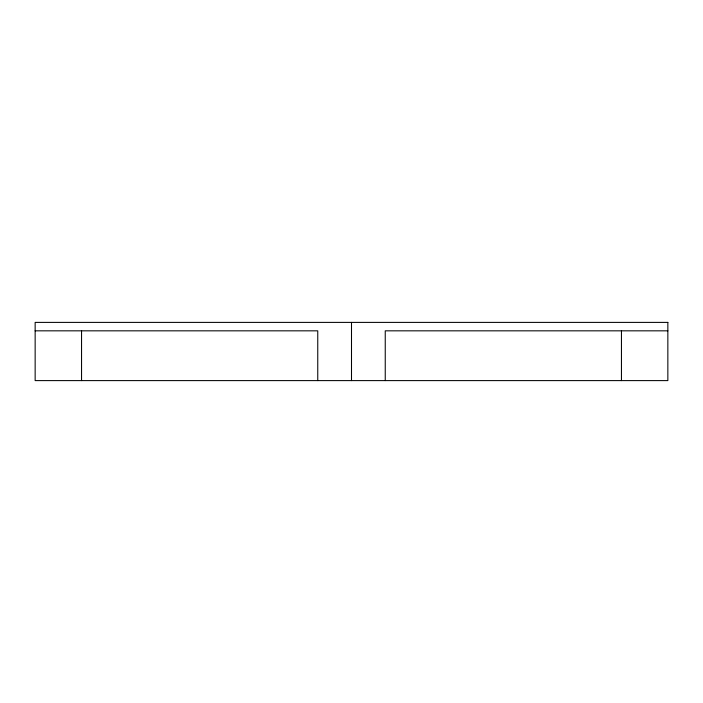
<?xml version="1.0" encoding="UTF-8"?>
<svg xmlns="http://www.w3.org/2000/svg" width="703" height="703" viewBox="0 0 703 703"><rect width="100%" height="100%" fill="white"/><g stroke="black" fill="none" stroke-linecap="round" stroke-linejoin="round"><path stroke-width="1.05" d="M35.15 330.832L317.756 330.832L317.756 380.604M667.85 330.832L385.244 330.832L385.244 380.604M621.452 330.832L621.452 380.604M351.5 322.396L351.5 380.604M81.548 330.832L81.548 380.604M667.85 322.396L35.15 322.396L35.15 380.604L667.85 380.604L667.85 322.396"/></g></svg>
